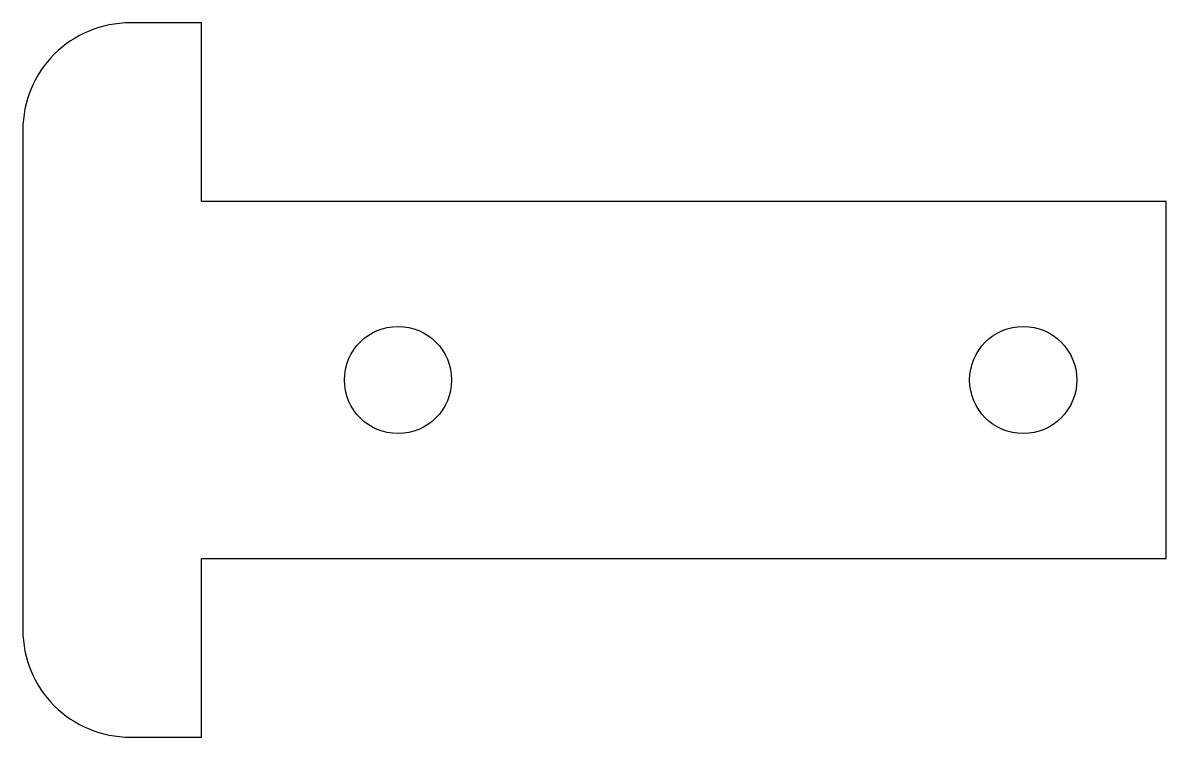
# Model space of a CAD drawing. Header units: millimetres. Extents: x -16 to 16, y -10 to 10.
import ezdxf

# ---------------------------------------------------------------- set-up
doc = ezdxf.new("R2010")
doc.units = ezdxf.units.MM

msp = doc.modelspace()

# ---------------------------------------------------------------- linework, layer by layer
msp.add_lwpolyline([(-11, -10), (-11, -5), (16, -5), (16, 5), (-11, 5), (-11, 10), (-13, 10, 0.414214), (-16, 7), (-16, -7, 0.414214), (-13, -10)], format="xyb", close=True)
for centre in [(-5.5, 0), (12, 0)]:
    msp.add_circle(centre, 1.5)

doc.saveas('drawing.dxf')
